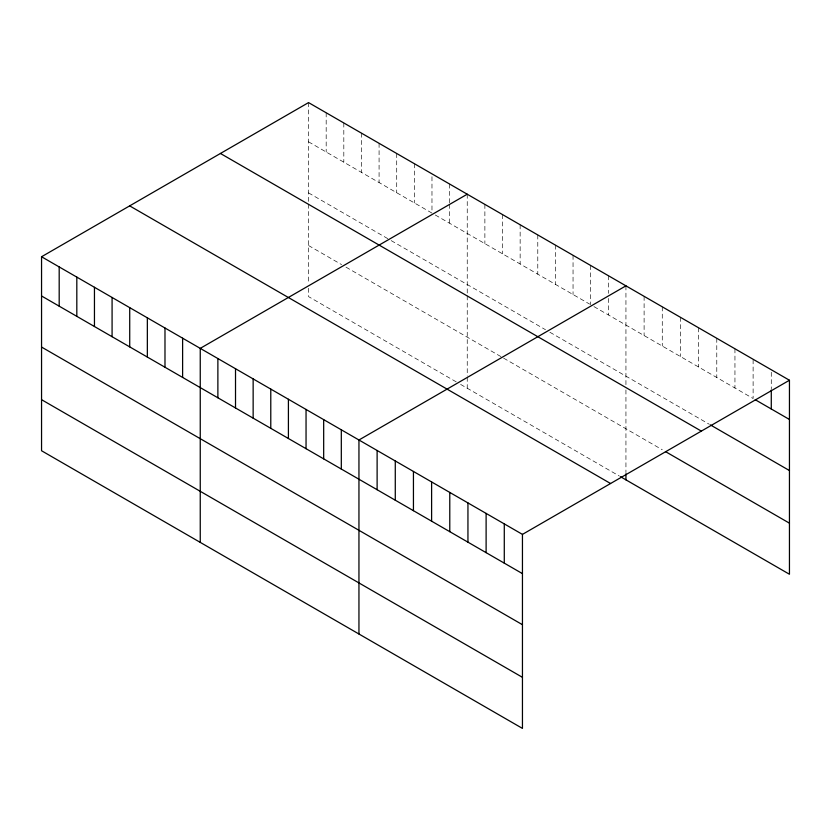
<?xml version="1.0" encoding="UTF-8"?>
<svg xmlns="http://www.w3.org/2000/svg" width="831" height="831" viewBox="0 0 831 831"><rect width="100%" height="100%" fill="white"/><g stroke="black" fill="none" stroke-linecap="round" stroke-linejoin="round"><path stroke-width="0.62" stroke-dasharray="4.16 3.12" d="M308.55 102.597L308.55 202.93M308.55 141.831L431.975 213.089L431.975 173.856M435.288 215L589.574 304.073M593.978 306.618L753.115 398.496L753.115 359.262M308.55 192.906L390.103 239.993M391.204 240.626L545.489 329.71M549.904 332.255L709.3 424.277M308.55 245.529L341.614 264.622M346.018 267.166L502.516 357.517M503.617 358.151L662.276 449.758M456.229 381.876L308.55 296.615L308.55 288.097M460.634 384.421L619.334 476.038M771.282 372.278L771.282 388.731M734.947 348.771L734.947 388.004M716.779 338.279L716.779 377.523M698.611 327.798L698.611 367.032M680.444 317.307L680.444 356.541M662.276 306.816L662.276 346.049M644.108 296.324L644.108 335.568M625.94 285.843L625.94 384.919M625.94 389.936L625.94 472.559M608.313 275.663L608.313 293.374M608.313 298.443L608.313 314.897M590.675 265.484L590.675 304.717M573.047 255.294L573.047 294.538M555.409 245.114L555.409 284.358M537.782 234.934L537.782 274.178M520.144 224.754L520.144 263.988M502.516 214.575L502.516 253.808M484.878 204.395L484.878 243.628M467.24 194.215L467.24 294.558M467.24 295.805L467.24 376.069M467.24 377.284L467.24 388.233M449.613 184.035L449.613 203.024M449.613 204.291L449.613 223.269M414.347 163.676L414.347 202.909M396.709 153.496L396.709 192.73M379.081 143.316L379.081 182.55M361.443 133.137L361.443 172.37M343.816 122.957L343.816 162.19M326.178 112.777L326.178 152.011M308.55 204.187L308.55 283.236"/><path stroke-width="1.25" d="M41.55 256.748L522.45 534.385L522.45 728.403L41.55 450.755L41.55 256.748L308.55 102.597L789.45 380.245L789.45 574.252L620.435 476.672M467.24 194.215L200.25 348.366L200.25 542.383M625.94 285.843L358.95 439.994L358.95 634.011M522.45 534.385L789.45 380.245M755.254 399.732L789.45 419.478M710.37 424.901L789.45 470.554M220.433 153.465L701.343 431.112M665.486 451.607L789.45 523.177M129.657 205.87L610.567 483.517M41.55 295.981L522.45 573.629M41.55 347.057L522.45 624.704M41.55 399.68L522.45 677.327M771.282 389.999L771.282 408.987M625.94 473.774L625.94 479.861M504.282 523.904L504.282 563.138M486.114 513.413L486.114 552.646M467.946 502.921L467.946 542.155M449.779 492.43L449.779 531.674M431.611 481.949L431.611 521.182M413.443 471.457L413.443 510.691M395.276 460.966L395.276 500.2M377.118 450.475L377.118 489.719M341.312 429.814L341.312 469.048M323.675 419.624L323.675 458.868M306.047 409.444L306.047 448.688M288.409 399.264L288.409 438.508M270.781 389.085L270.781 428.318M253.143 378.905L253.143 418.138M235.516 368.725L235.516 407.959M217.878 358.545L217.878 397.779M182.612 338.186L182.612 377.419M164.985 328.006L164.985 367.24M147.347 317.826L147.347 357.06M129.719 307.647L129.719 346.88M112.081 297.467L112.081 336.7M94.454 287.287L94.454 326.521M76.816 277.107L76.816 316.341M59.188 266.928L59.188 306.161"/></g></svg>
